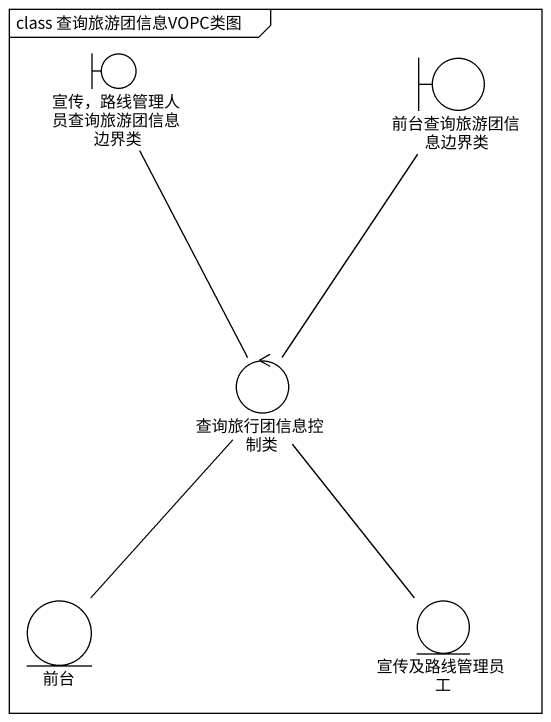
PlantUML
@startuml
mainframe class 查询旅游团信息VOPC类图
boundary "宣传，路线管理人员查询旅游团信息边界类" as 宣传_路线管理人员查询旅游团信息边界类
boundary 前台查询旅游团信息边界类
control 查询旅行团信息控制类
entity 前台
entity 宣传及路线管理员工
宣传_路线管理人员查询旅游团信息边界类 -- 查询旅行团信息控制类
前台查询旅游团信息边界类 -- 查询旅行团信息控制类
查询旅行团信息控制类 -- 前台
查询旅行团信息控制类 -- 宣传及路线管理员工
@enduml
